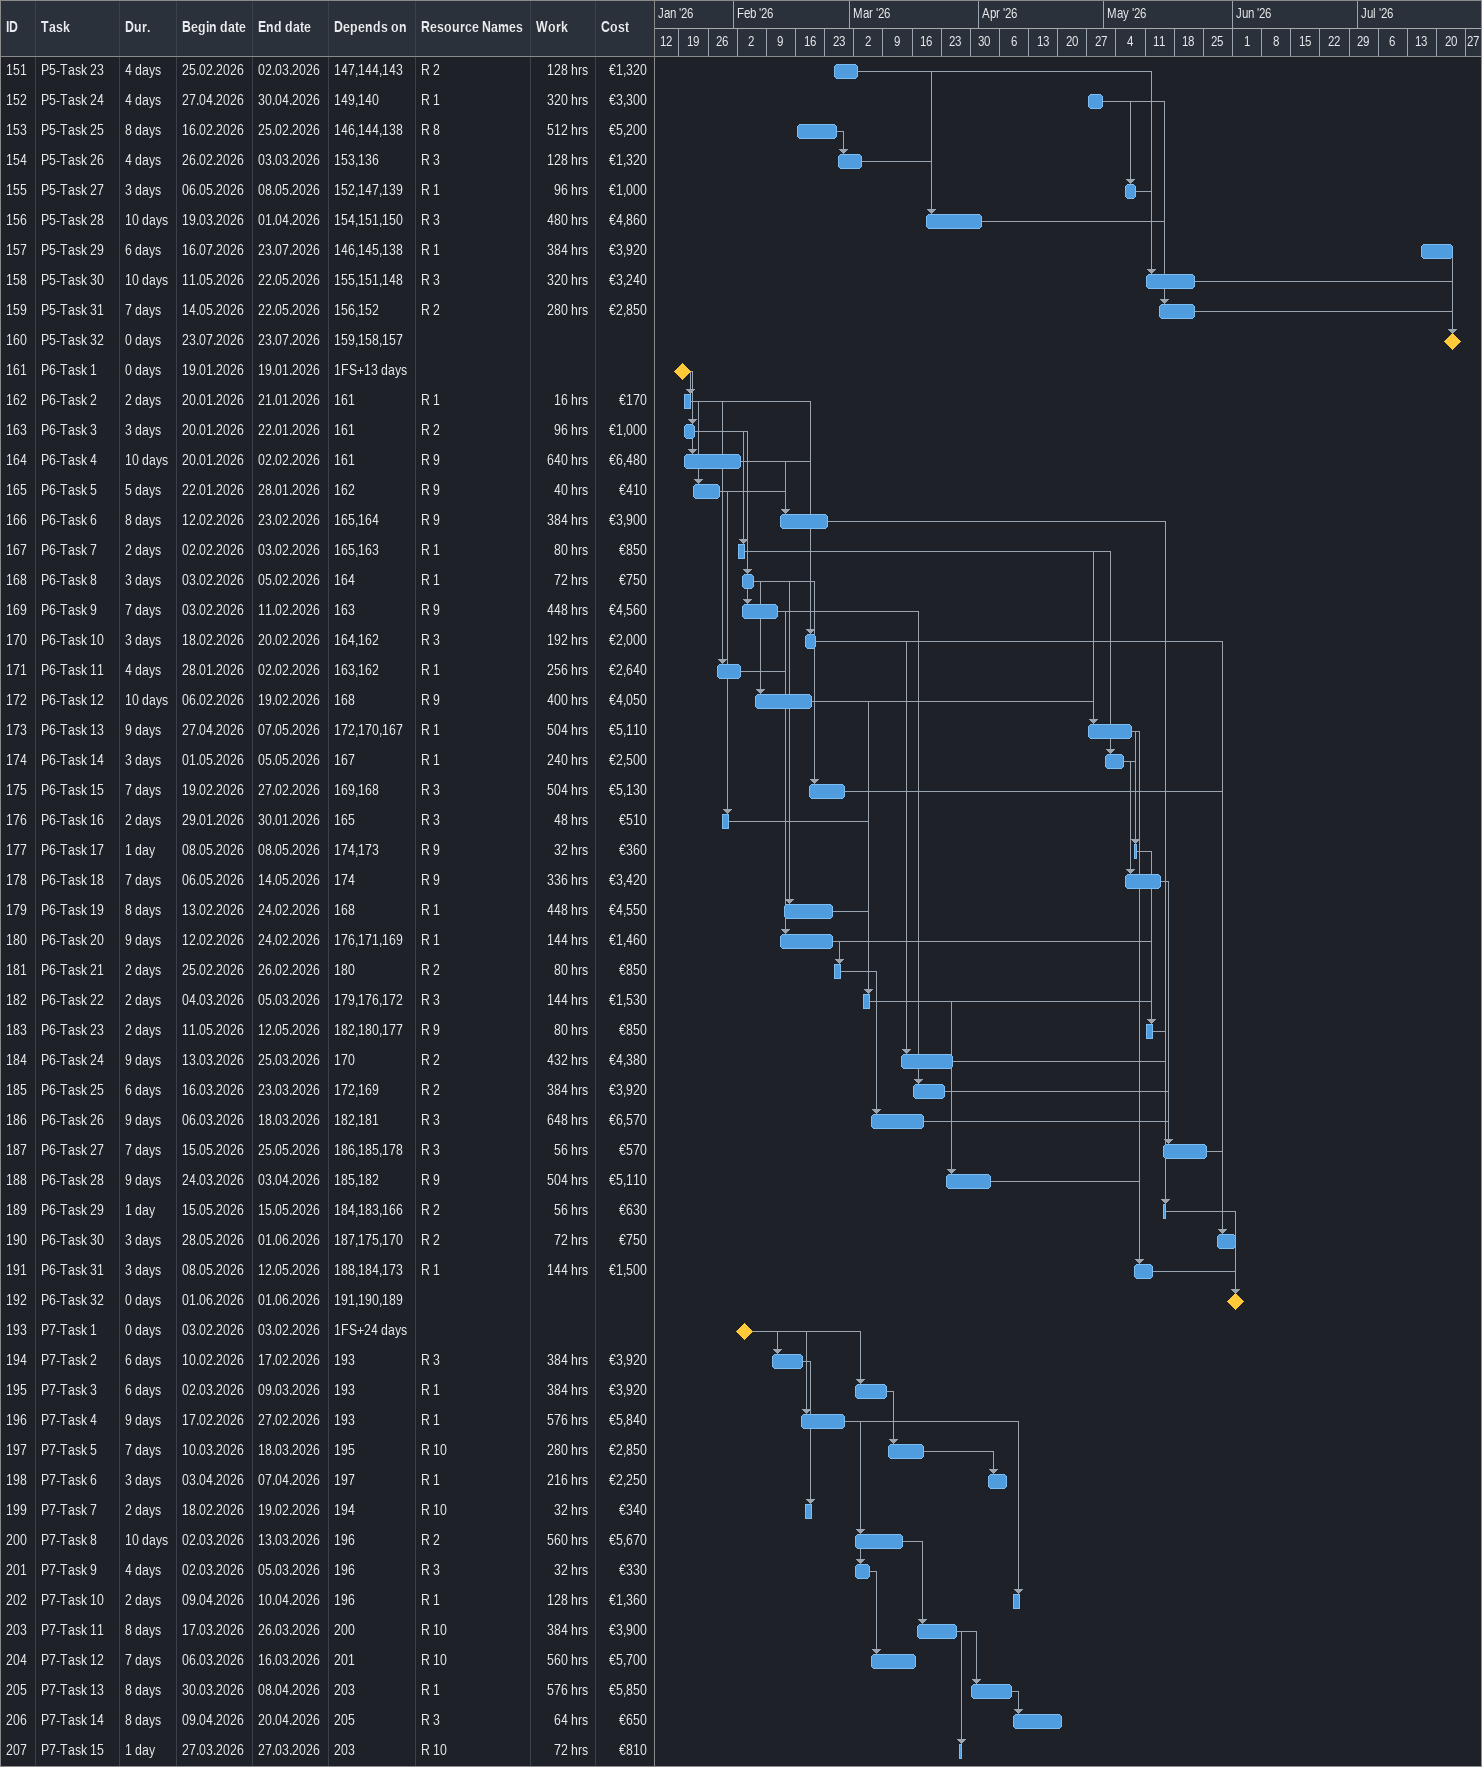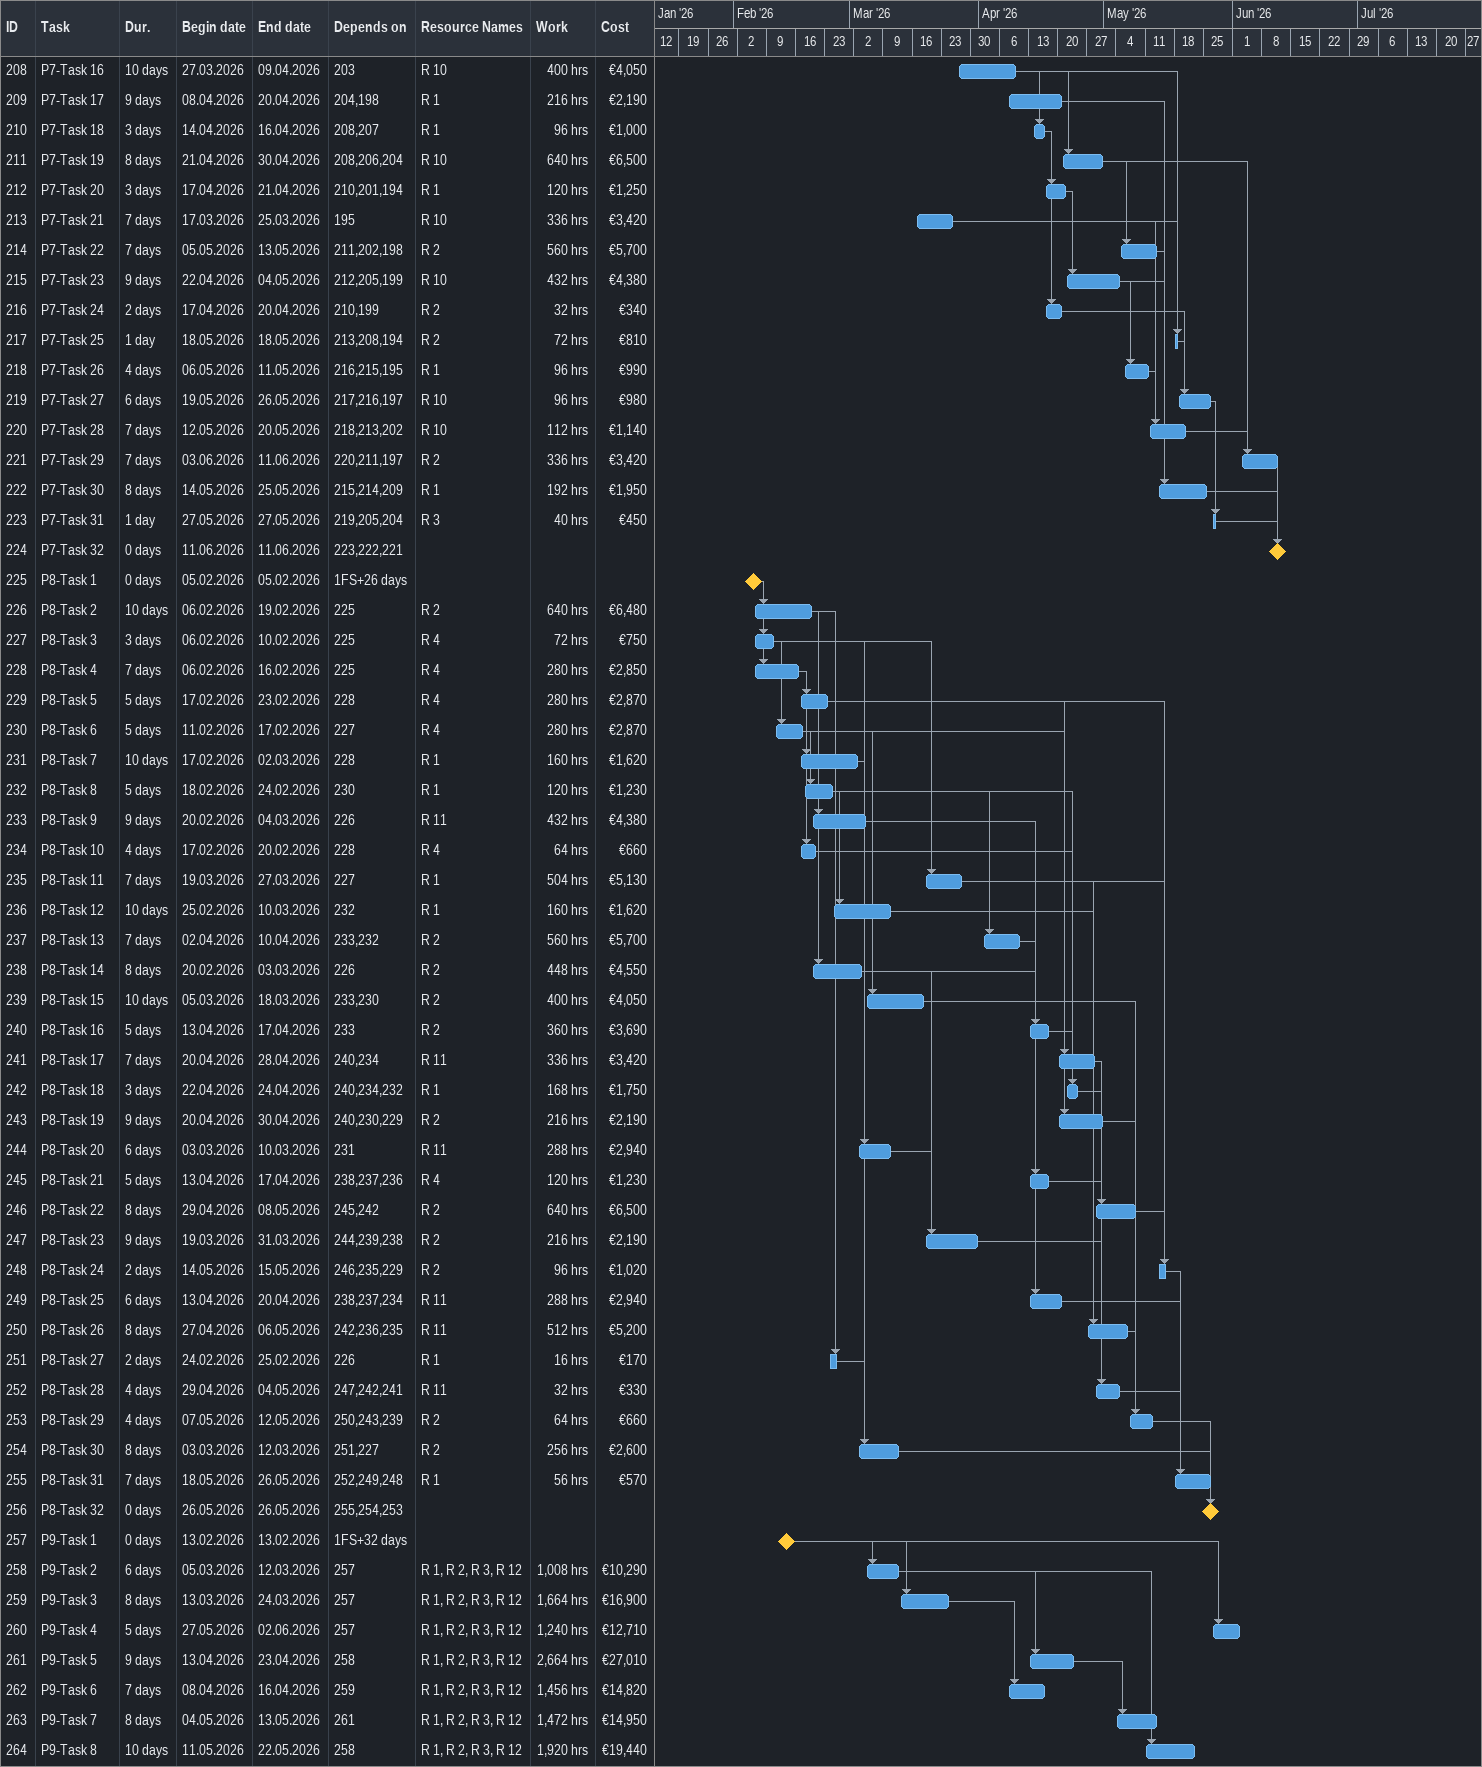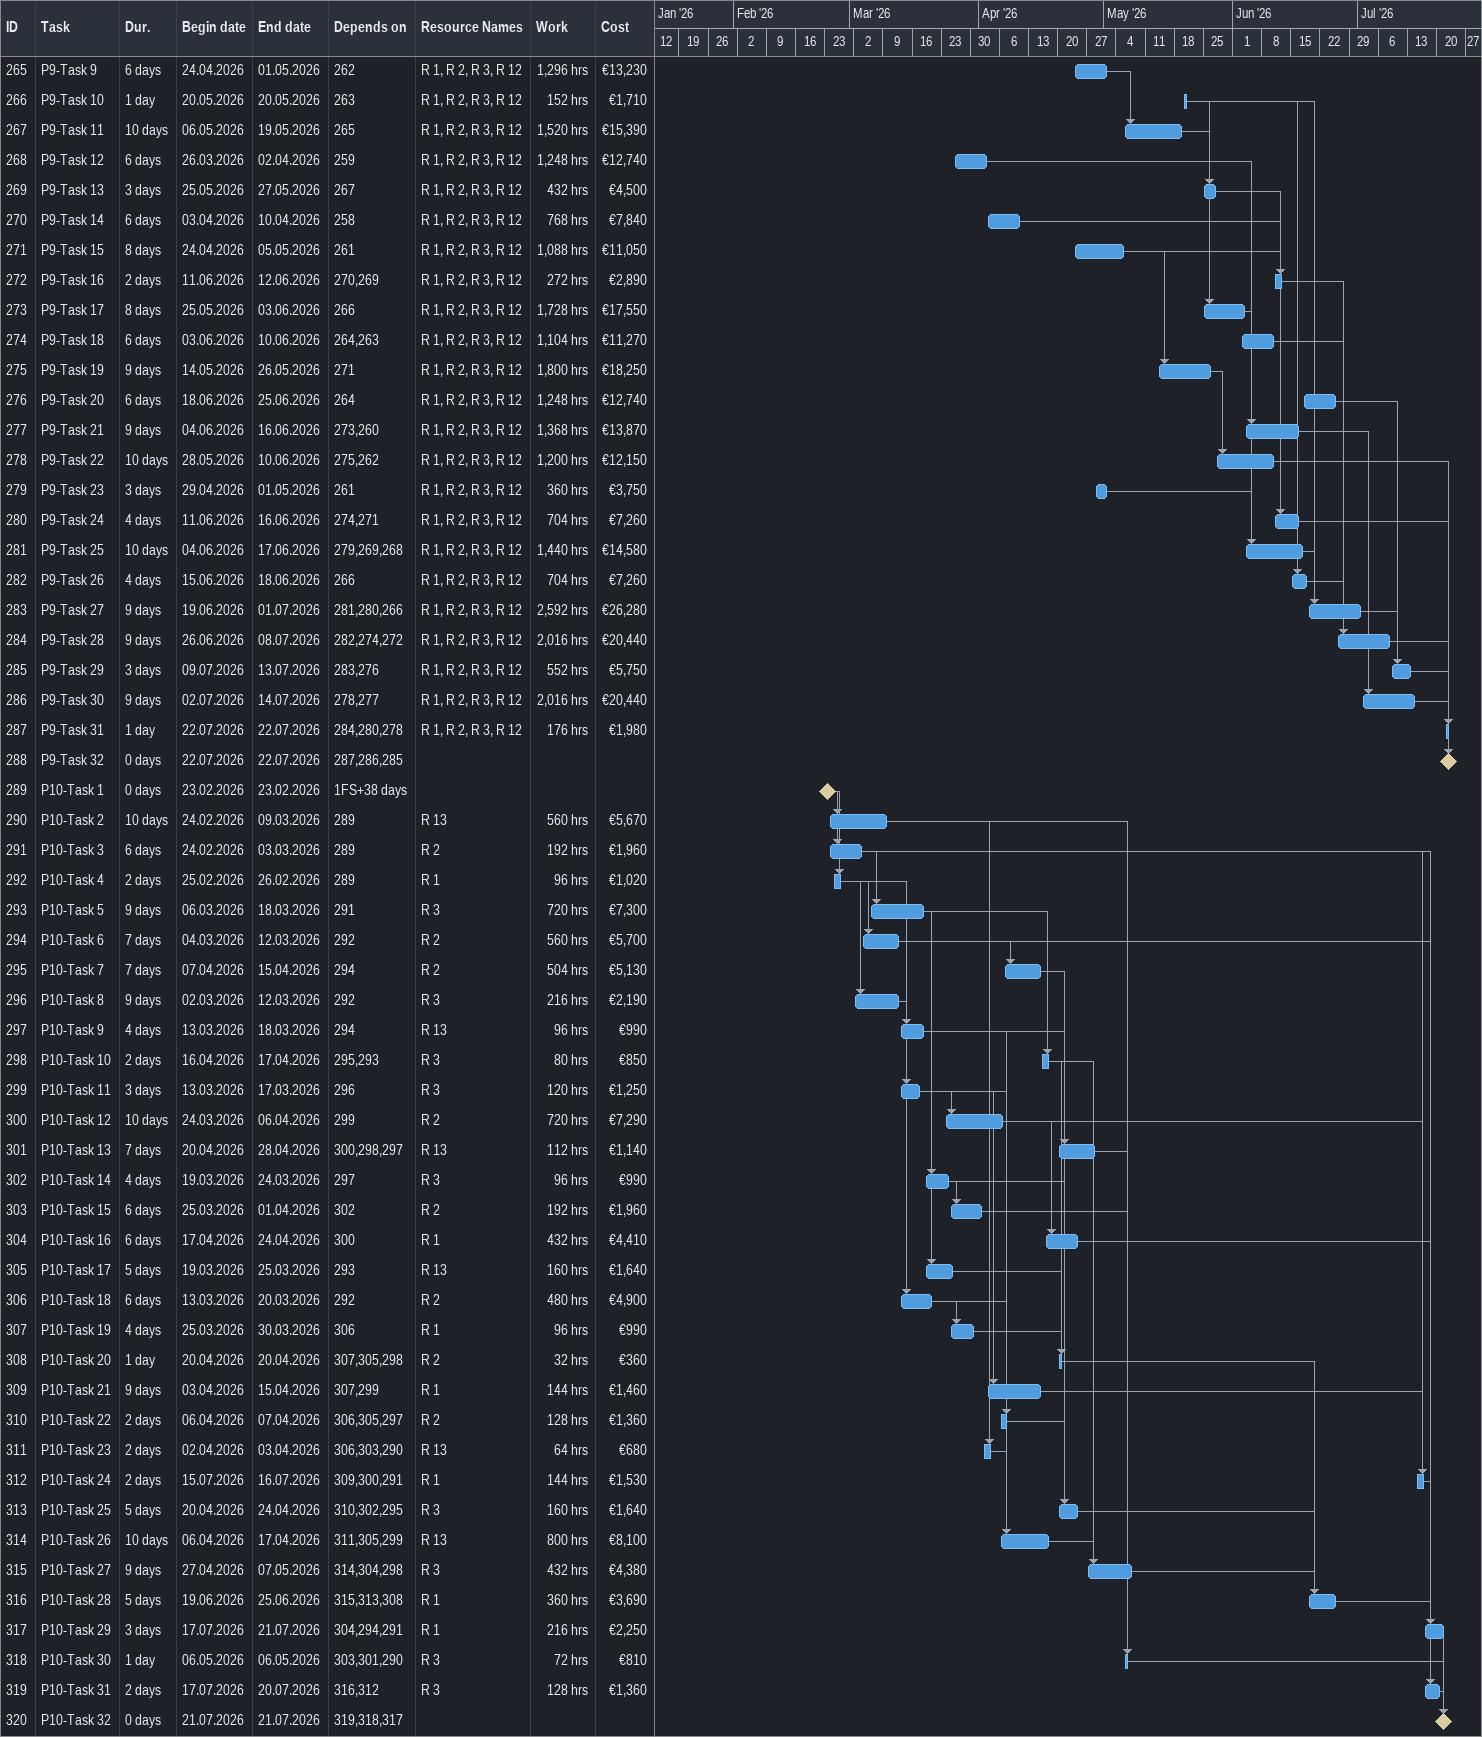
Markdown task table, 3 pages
| ID | Task | Duration | Start | Finish | Predecessors | Resources | Work (h) | Cost (€) |
|---|---|---|---|---|---|---|---|---|
| 151 | P5-Task 23 | 4d | 2026-02-25 | 2026-03-02 | 147, 144, 143 | R 2 | 128 | 1320 |
| 152 | P5-Task 24 | 4d | 2026-04-27 | 2026-04-30 | 149, 140 | R 1 | 320 | 3300 |
| 153 | P5-Task 25 | 8d | 2026-02-16 | 2026-02-25 | 146, 144, 138 | R 8 | 512 | 5200 |
| 154 | P5-Task 26 | 4d | 2026-02-26 | 2026-03-03 | 153, 136 | R 3 | 128 | 1320 |
| 155 | P5-Task 27 | 3d | 2026-05-06 | 2026-05-08 | 152, 147, 139 | R 1 | 96 | 1000 |
| 156 | P5-Task 28 | 10d | 2026-03-19 | 2026-04-01 | 154, 151, 150 | R 3 | 480 | 4860 |
| 157 | P5-Task 29 | 6d | 2026-07-16 | 2026-07-23 | 146, 145, 138 | R 1 | 384 | 3920 |
| 158 | P5-Task 30 | 10d | 2026-05-11 | 2026-05-22 | 155, 151, 148 | R 3 | 320 | 3240 |
| 159 | P5-Task 31 | 7d | 2026-05-14 | 2026-05-22 | 156, 152 | R 2 | 280 | 2850 |
| 160 | P5-Task 32 | 0d | 2026-07-23 | 2026-07-23 | 159, 158, 157 |  |  |  |
| 161 | P6-Task 1 | 0d | 2026-01-19 | 2026-01-19 | 1FS+13d |  |  |  |
| 162 | P6-Task 2 | 2d | 2026-01-20 | 2026-01-21 | 161 | R 1 | 16 | 170 |
| 163 | P6-Task 3 | 3d | 2026-01-20 | 2026-01-22 | 161 | R 2 | 96 | 1000 |
| 164 | P6-Task 4 | 10d | 2026-01-20 | 2026-02-02 | 161 | R 9 | 640 | 6480 |
| 165 | P6-Task 5 | 5d | 2026-01-22 | 2026-01-28 | 162 | R 9 | 40 | 410 |
| 166 | P6-Task 6 | 8d | 2026-02-12 | 2026-02-23 | 165, 164 | R 9 | 384 | 3900 |
| 167 | P6-Task 7 | 2d | 2026-02-02 | 2026-02-03 | 165, 163 | R 1 | 80 | 850 |
| 168 | P6-Task 8 | 3d | 2026-02-03 | 2026-02-05 | 164 | R 1 | 72 | 750 |
| 169 | P6-Task 9 | 7d | 2026-02-03 | 2026-02-11 | 163 | R 9 | 448 | 4560 |
| 170 | P6-Task 10 | 3d | 2026-02-18 | 2026-02-20 | 164, 162 | R 3 | 192 | 2000 |
| 171 | P6-Task 11 | 4d | 2026-01-28 | 2026-02-02 | 163, 162 | R 1 | 256 | 2640 |
| 172 | P6-Task 12 | 10d | 2026-02-06 | 2026-02-19 | 168 | R 9 | 400 | 4050 |
| 173 | P6-Task 13 | 9d | 2026-04-27 | 2026-05-07 | 172, 170, 167 | R 1 | 504 | 5110 |
| 174 | P6-Task 14 | 3d | 2026-05-01 | 2026-05-05 | 167 | R 1 | 240 | 2500 |
| 175 | P6-Task 15 | 7d | 2026-02-19 | 2026-02-27 | 169, 168 | R 3 | 504 | 5130 |
| 176 | P6-Task 16 | 2d | 2026-01-29 | 2026-01-30 | 165 | R 3 | 48 | 510 |
| 177 | P6-Task 17 | 1d | 2026-05-08 | 2026-05-08 | 174, 173 | R 9 | 32 | 360 |
| 178 | P6-Task 18 | 7d | 2026-05-06 | 2026-05-14 | 174 | R 9 | 336 | 3420 |
| 179 | P6-Task 19 | 8d | 2026-02-13 | 2026-02-24 | 168 | R 1 | 448 | 4550 |
| 180 | P6-Task 20 | 9d | 2026-02-12 | 2026-02-24 | 176, 171, 169 | R 1 | 144 | 1460 |
| 181 | P6-Task 21 | 2d | 2026-02-25 | 2026-02-26 | 180 | R 2 | 80 | 850 |
| 182 | P6-Task 22 | 2d | 2026-03-04 | 2026-03-05 | 179, 176, 172 | R 3 | 144 | 1530 |
| 183 | P6-Task 23 | 2d | 2026-05-11 | 2026-05-12 | 182, 180, 177 | R 9 | 80 | 850 |
| 184 | P6-Task 24 | 9d | 2026-03-13 | 2026-03-25 | 170 | R 2 | 432 | 4380 |
| 185 | P6-Task 25 | 6d | 2026-03-16 | 2026-03-23 | 172, 169 | R 2 | 384 | 3920 |
| 186 | P6-Task 26 | 9d | 2026-03-06 | 2026-03-18 | 182, 181 | R 3 | 648 | 6570 |
| 187 | P6-Task 27 | 7d | 2026-05-15 | 2026-05-25 | 186, 185, 178 | R 3 | 56 | 570 |
| 188 | P6-Task 28 | 9d | 2026-03-24 | 2026-04-03 | 185, 182 | R 9 | 504 | 5110 |
| 189 | P6-Task 29 | 1d | 2026-05-15 | 2026-05-15 | 184, 183, 166 | R 2 | 56 | 630 |
| 190 | P6-Task 30 | 3d | 2026-05-28 | 2026-06-01 | 187, 175, 170 | R 2 | 72 | 750 |
| 191 | P6-Task 31 | 3d | 2026-05-08 | 2026-05-12 | 188, 184, 173 | R 1 | 144 | 1500 |
| 192 | P6-Task 32 | 0d | 2026-06-01 | 2026-06-01 | 191, 190, 189 |  |  |  |
| 193 | P7-Task 1 | 0d | 2026-02-03 | 2026-02-03 | 1FS+24d |  |  |  |
| 194 | P7-Task 2 | 6d | 2026-02-10 | 2026-02-17 | 193 | R 3 | 384 | 3920 |
| 195 | P7-Task 3 | 6d | 2026-03-02 | 2026-03-09 | 193 | R 1 | 384 | 3920 |
| 196 | P7-Task 4 | 9d | 2026-02-17 | 2026-02-27 | 193 | R 1 | 576 | 5840 |
| 197 | P7-Task 5 | 7d | 2026-03-10 | 2026-03-18 | 195 | R 10 | 280 | 2850 |
| 198 | P7-Task 6 | 3d | 2026-04-03 | 2026-04-07 | 197 | R 1 | 216 | 2250 |
| 199 | P7-Task 7 | 2d | 2026-02-18 | 2026-02-19 | 194 | R 10 | 32 | 340 |
| 200 | P7-Task 8 | 10d | 2026-03-02 | 2026-03-13 | 196 | R 2 | 560 | 5670 |
| 201 | P7-Task 9 | 4d | 2026-03-02 | 2026-03-05 | 196 | R 3 | 32 | 330 |
| 202 | P7-Task 10 | 2d | 2026-04-09 | 2026-04-10 | 196 | R 1 | 128 | 1360 |
| 203 | P7-Task 11 | 8d | 2026-03-17 | 2026-03-26 | 200 | R 10 | 384 | 3900 |
| 204 | P7-Task 12 | 7d | 2026-03-06 | 2026-03-16 | 201 | R 10 | 560 | 5700 |
| 205 | P7-Task 13 | 8d | 2026-03-30 | 2026-04-08 | 203 | R 1 | 576 | 5850 |
| 206 | P7-Task 14 | 8d | 2026-04-09 | 2026-04-20 | 205 | R 3 | 64 | 650 |
| 207 | P7-Task 15 | 1d | 2026-03-27 | 2026-03-27 | 203 | R 10 | 72 | 810 |
| 208 | P7-Task 16 | 10d | 2026-03-27 | 2026-04-09 | 203 | R 10 | 400 | 4050 |
| 209 | P7-Task 17 | 9d | 2026-04-08 | 2026-04-20 | 204, 198 | R 1 | 216 | 2190 |
| 210 | P7-Task 18 | 3d | 2026-04-14 | 2026-04-16 | 208, 207 | R 1 | 96 | 1000 |
| 211 | P7-Task 19 | 8d | 2026-04-21 | 2026-04-30 | 208, 206, 204 | R 10 | 640 | 6500 |
| 212 | P7-Task 20 | 3d | 2026-04-17 | 2026-04-21 | 210, 201, 194 | R 1 | 120 | 1250 |
| 213 | P7-Task 21 | 7d | 2026-03-17 | 2026-03-25 | 195 | R 10 | 336 | 3420 |
| 214 | P7-Task 22 | 7d | 2026-05-05 | 2026-05-13 | 211, 202, 198 | R 2 | 560 | 5700 |
| 215 | P7-Task 23 | 9d | 2026-04-22 | 2026-05-04 | 212, 205, 199 | R 10 | 432 | 4380 |
| 216 | P7-Task 24 | 2d | 2026-04-17 | 2026-04-20 | 210, 199 | R 2 | 32 | 340 |
| 217 | P7-Task 25 | 1d | 2026-05-18 | 2026-05-18 | 213, 208, 194 | R 2 | 72 | 810 |
| 218 | P7-Task 26 | 4d | 2026-05-06 | 2026-05-11 | 216, 215, 195 | R 1 | 96 | 990 |
| 219 | P7-Task 27 | 6d | 2026-05-19 | 2026-05-26 | 217, 216, 197 | R 10 | 96 | 980 |
| 220 | P7-Task 28 | 7d | 2026-05-12 | 2026-05-20 | 218, 213, 202 | R 10 | 112 | 1140 |
| 221 | P7-Task 29 | 7d | 2026-06-03 | 2026-06-11 | 220, 211, 197 | R 2 | 336 | 3420 |
| 222 | P7-Task 30 | 8d | 2026-05-14 | 2026-05-25 | 215, 214, 209 | R 1 | 192 | 1950 |
| 223 | P7-Task 31 | 1d | 2026-05-27 | 2026-05-27 | 219, 205, 204 | R 3 | 40 | 450 |
| 224 | P7-Task 32 | 0d | 2026-06-11 | 2026-06-11 | 223, 222, 221 |  |  |  |
| 225 | P8-Task 1 | 0d | 2026-02-05 | 2026-02-05 | 1FS+26d |  |  |  |
| 226 | P8-Task 2 | 10d | 2026-02-06 | 2026-02-19 | 225 | R 2 | 640 | 6480 |
| 227 | P8-Task 3 | 3d | 2026-02-06 | 2026-02-10 | 225 | R 4 | 72 | 750 |
| 228 | P8-Task 4 | 7d | 2026-02-06 | 2026-02-16 | 225 | R 4 | 280 | 2850 |
| 229 | P8-Task 5 | 5d | 2026-02-17 | 2026-02-23 | 228 | R 4 | 280 | 2870 |
| 230 | P8-Task 6 | 5d | 2026-02-11 | 2026-02-17 | 227 | R 4 | 280 | 2870 |
| 231 | P8-Task 7 | 10d | 2026-02-17 | 2026-03-02 | 228 | R 1 | 160 | 1620 |
| 232 | P8-Task 8 | 5d | 2026-02-18 | 2026-02-24 | 230 | R 1 | 120 | 1230 |
| 233 | P8-Task 9 | 9d | 2026-02-20 | 2026-03-04 | 226 | R 11 | 432 | 4380 |
| 234 | P8-Task 10 | 4d | 2026-02-17 | 2026-02-20 | 228 | R 4 | 64 | 660 |
| 235 | P8-Task 11 | 7d | 2026-03-19 | 2026-03-27 | 227 | R 1 | 504 | 5130 |
| 236 | P8-Task 12 | 10d | 2026-02-25 | 2026-03-10 | 232 | R 1 | 160 | 1620 |
| 237 | P8-Task 13 | 7d | 2026-04-02 | 2026-04-10 | 233, 232 | R 2 | 560 | 5700 |
| 238 | P8-Task 14 | 8d | 2026-02-20 | 2026-03-03 | 226 | R 2 | 448 | 4550 |
| 239 | P8-Task 15 | 10d | 2026-03-05 | 2026-03-18 | 233, 230 | R 2 | 400 | 4050 |
| 240 | P8-Task 16 | 5d | 2026-04-13 | 2026-04-17 | 233 | R 2 | 360 | 3690 |
| 241 | P8-Task 17 | 7d | 2026-04-20 | 2026-04-28 | 240, 234 | R 11 | 336 | 3420 |
| 242 | P8-Task 18 | 3d | 2026-04-22 | 2026-04-24 | 240, 234, 232 | R 1 | 168 | 1750 |
| 243 | P8-Task 19 | 9d | 2026-04-20 | 2026-04-30 | 240, 230, 229 | R 2 | 216 | 2190 |
| 244 | P8-Task 20 | 6d | 2026-03-03 | 2026-03-10 | 231 | R 11 | 288 | 2940 |
| 245 | P8-Task 21 | 5d | 2026-04-13 | 2026-04-17 | 238, 237, 236 | R 4 | 120 | 1230 |
| 246 | P8-Task 22 | 8d | 2026-04-29 | 2026-05-08 | 245, 242 | R 2 | 640 | 6500 |
| 247 | P8-Task 23 | 9d | 2026-03-19 | 2026-03-31 | 244, 239, 238 | R 2 | 216 | 2190 |
| 248 | P8-Task 24 | 2d | 2026-05-14 | 2026-05-15 | 246, 235, 229 | R 2 | 96 | 1020 |
| 249 | P8-Task 25 | 6d | 2026-04-13 | 2026-04-20 | 238, 237, 234 | R 11 | 288 | 2940 |
| 250 | P8-Task 26 | 8d | 2026-04-27 | 2026-05-06 | 242, 236, 235 | R 11 | 512 | 5200 |
| 251 | P8-Task 27 | 2d | 2026-02-24 | 2026-02-25 | 226 | R 1 | 16 | 170 |
| 252 | P8-Task 28 | 4d | 2026-04-29 | 2026-05-04 | 247, 242, 241 | R 11 | 32 | 330 |
| 253 | P8-Task 29 | 4d | 2026-05-07 | 2026-05-12 | 250, 243, 239 | R 2 | 64 | 660 |
| 254 | P8-Task 30 | 8d | 2026-03-03 | 2026-03-12 | 251, 227 | R 2 | 256 | 2600 |
| 255 | P8-Task 31 | 7d | 2026-05-18 | 2026-05-26 | 252, 249, 248 | R 1 | 56 | 570 |
| 256 | P8-Task 32 | 0d | 2026-05-26 | 2026-05-26 | 255, 254, 253 |  |  |  |
| 257 | P9-Task 1 | 0d | 2026-02-13 | 2026-02-13 | 1FS+32d |  |  |  |
| 258 | P9-Task 2 | 6d | 2026-03-05 | 2026-03-12 | 257 | R 1, R 2, R 3, R 12 | 1008 | 10290 |
| 259 | P9-Task 3 | 8d | 2026-03-13 | 2026-03-24 | 257 | R 1, R 2, R 3, R 12 | 1664 | 16900 |
| 260 | P9-Task 4 | 5d | 2026-05-27 | 2026-06-02 | 257 | R 1, R 2, R 3, R 12 | 1240 | 12710 |
| 261 | P9-Task 5 | 9d | 2026-04-13 | 2026-04-23 | 258 | R 1, R 2, R 3, R 12 | 2664 | 27010 |
| 262 | P9-Task 6 | 7d | 2026-04-08 | 2026-04-16 | 259 | R 1, R 2, R 3, R 12 | 1456 | 14820 |
| 263 | P9-Task 7 | 8d | 2026-05-04 | 2026-05-13 | 261 | R 1, R 2, R 3, R 12 | 1472 | 14950 |
| 264 | P9-Task 8 | 10d | 2026-05-11 | 2026-05-22 | 258 | R 1, R 2, R 3, R 12 | 1920 | 19440 |
| 265 | P9-Task 9 | 6d | 2026-04-24 | 2026-05-01 | 262 | R 1, R 2, R 3, R 12 | 1296 | 13230 |
| 266 | P9-Task 10 | 1d | 2026-05-20 | 2026-05-20 | 263 | R 1, R 2, R 3, R 12 | 152 | 1710 |
| 267 | P9-Task 11 | 10d | 2026-05-06 | 2026-05-19 | 265 | R 1, R 2, R 3, R 12 | 1520 | 15390 |
| 268 | P9-Task 12 | 6d | 2026-03-26 | 2026-04-02 | 259 | R 1, R 2, R 3, R 12 | 1248 | 12740 |
| 269 | P9-Task 13 | 3d | 2026-05-25 | 2026-05-27 | 267 | R 1, R 2, R 3, R 12 | 432 | 4500 |
| 270 | P9-Task 14 | 6d | 2026-04-03 | 2026-04-10 | 258 | R 1, R 2, R 3, R 12 | 768 | 7840 |
| 271 | P9-Task 15 | 8d | 2026-04-24 | 2026-05-05 | 261 | R 1, R 2, R 3, R 12 | 1088 | 11050 |
| 272 | P9-Task 16 | 2d | 2026-06-11 | 2026-06-12 | 270, 269 | R 1, R 2, R 3, R 12 | 272 | 2890 |
| 273 | P9-Task 17 | 8d | 2026-05-25 | 2026-06-03 | 266 | R 1, R 2, R 3, R 12 | 1728 | 17550 |
| 274 | P9-Task 18 | 6d | 2026-06-03 | 2026-06-10 | 264, 263 | R 1, R 2, R 3, R 12 | 1104 | 11270 |
| 275 | P9-Task 19 | 9d | 2026-05-14 | 2026-05-26 | 271 | R 1, R 2, R 3, R 12 | 1800 | 18250 |
| 276 | P9-Task 20 | 6d | 2026-06-18 | 2026-06-25 | 264 | R 1, R 2, R 3, R 12 | 1248 | 12740 |
| 277 | P9-Task 21 | 9d | 2026-06-04 | 2026-06-16 | 273, 260 | R 1, R 2, R 3, R 12 | 1368 | 13870 |
| 278 | P9-Task 22 | 10d | 2026-05-28 | 2026-06-10 | 275, 262 | R 1, R 2, R 3, R 12 | 1200 | 12150 |
| 279 | P9-Task 23 | 3d | 2026-04-29 | 2026-05-01 | 261 | R 1, R 2, R 3, R 12 | 360 | 3750 |
| 280 | P9-Task 24 | 4d | 2026-06-11 | 2026-06-16 | 274, 271 | R 1, R 2, R 3, R 12 | 704 | 7260 |
| 281 | P9-Task 25 | 10d | 2026-06-04 | 2026-06-17 | 279, 269, 268 | R 1, R 2, R 3, R 12 | 1440 | 14580 |
| 282 | P9-Task 26 | 4d | 2026-06-15 | 2026-06-18 | 266 | R 1, R 2, R 3, R 12 | 704 | 7260 |
| 283 | P9-Task 27 | 9d | 2026-06-19 | 2026-07-01 | 281, 280, 266 | R 1, R 2, R 3, R 12 | 2592 | 26280 |
| 284 | P9-Task 28 | 9d | 2026-06-26 | 2026-07-08 | 282, 274, 272 | R 1, R 2, R 3, R 12 | 2016 | 20440 |
| 285 | P9-Task 29 | 3d | 2026-07-09 | 2026-07-13 | 283, 276 | R 1, R 2, R 3, R 12 | 552 | 5750 |
| 286 | P9-Task 30 | 9d | 2026-07-02 | 2026-07-14 | 278, 277 | R 1, R 2, R 3, R 12 | 2016 | 20440 |
| 287 | P9-Task 31 | 1d | 2026-07-22 | 2026-07-22 | 284, 280, 278 | R 1, R 2, R 3, R 12 | 176 | 1980 |
| 288 | P9-Task 32 | 0d | 2026-07-22 | 2026-07-22 | 287, 286, 285 |  |  |  |
| 289 | P10-Task 1 | 0d | 2026-02-23 | 2026-02-23 | 1FS+38d |  |  |  |
| 290 | P10-Task 2 | 10d | 2026-02-24 | 2026-03-09 | 289 | R 13 | 560 | 5670 |
| 291 | P10-Task 3 | 6d | 2026-02-24 | 2026-03-03 | 289 | R 2 | 192 | 1960 |
| 292 | P10-Task 4 | 2d | 2026-02-25 | 2026-02-26 | 289 | R 1 | 96 | 1020 |
| 293 | P10-Task 5 | 9d | 2026-03-06 | 2026-03-18 | 291 | R 3 | 720 | 7300 |
| 294 | P10-Task 6 | 7d | 2026-03-04 | 2026-03-12 | 292 | R 2 | 560 | 5700 |
| 295 | P10-Task 7 | 7d | 2026-04-07 | 2026-04-15 | 294 | R 2 | 504 | 5130 |
| 296 | P10-Task 8 | 9d | 2026-03-02 | 2026-03-12 | 292 | R 3 | 216 | 2190 |
| 297 | P10-Task 9 | 4d | 2026-03-13 | 2026-03-18 | 294 | R 13 | 96 | 990 |
| 298 | P10-Task 10 | 2d | 2026-04-16 | 2026-04-17 | 295, 293 | R 3 | 80 | 850 |
| 299 | P10-Task 11 | 3d | 2026-03-13 | 2026-03-17 | 296 | R 3 | 120 | 1250 |
| 300 | P10-Task 12 | 10d | 2026-03-24 | 2026-04-06 | 299 | R 2 | 720 | 7290 |
| 301 | P10-Task 13 | 7d | 2026-04-20 | 2026-04-28 | 300, 298, 297 | R 13 | 112 | 1140 |
| 302 | P10-Task 14 | 4d | 2026-03-19 | 2026-03-24 | 297 | R 3 | 96 | 990 |
| 303 | P10-Task 15 | 6d | 2026-03-25 | 2026-04-01 | 302 | R 2 | 192 | 1960 |
| 304 | P10-Task 16 | 6d | 2026-04-17 | 2026-04-24 | 300 | R 1 | 432 | 4410 |
| 305 | P10-Task 17 | 5d | 2026-03-19 | 2026-03-25 | 293 | R 13 | 160 | 1640 |
| 306 | P10-Task 18 | 6d | 2026-03-13 | 2026-03-20 | 292 | R 2 | 480 | 4900 |
| 307 | P10-Task 19 | 4d | 2026-03-25 | 2026-03-30 | 306 | R 1 | 96 | 990 |
| 308 | P10-Task 20 | 1d | 2026-04-20 | 2026-04-20 | 307, 305, 298 | R 2 | 32 | 360 |
| 309 | P10-Task 21 | 9d | 2026-04-03 | 2026-04-15 | 307, 299 | R 1 | 144 | 1460 |
| 310 | P10-Task 22 | 2d | 2026-04-06 | 2026-04-07 | 306, 305, 297 | R 2 | 128 | 1360 |
| 311 | P10-Task 23 | 2d | 2026-04-02 | 2026-04-03 | 306, 303, 290 | R 13 | 64 | 680 |
| 312 | P10-Task 24 | 2d | 2026-07-15 | 2026-07-16 | 309, 300, 291 | R 1 | 144 | 1530 |
| 313 | P10-Task 25 | 5d | 2026-04-20 | 2026-04-24 | 310, 302, 295 | R 3 | 160 | 1640 |
| 314 | P10-Task 26 | 10d | 2026-04-06 | 2026-04-17 | 311, 305, 299 | R 13 | 800 | 8100 |
| 315 | P10-Task 27 | 9d | 2026-04-27 | 2026-05-07 | 314, 304, 298 | R 3 | 432 | 4380 |
| 316 | P10-Task 28 | 5d | 2026-06-19 | 2026-06-25 | 315, 313, 308 | R 1 | 360 | 3690 |
| 317 | P10-Task 29 | 3d | 2026-07-17 | 2026-07-21 | 304, 294, 291 | R 1 | 216 | 2250 |
| 318 | P10-Task 30 | 1d | 2026-05-06 | 2026-05-06 | 303, 301, 290 | R 3 | 72 | 810 |
| 319 | P10-Task 31 | 2d | 2026-07-17 | 2026-07-20 | 316, 312 | R 3 | 128 | 1360 |
| 320 | P10-Task 32 | 0d | 2026-07-21 | 2026-07-21 | 319, 318, 317 |  |  |  |
